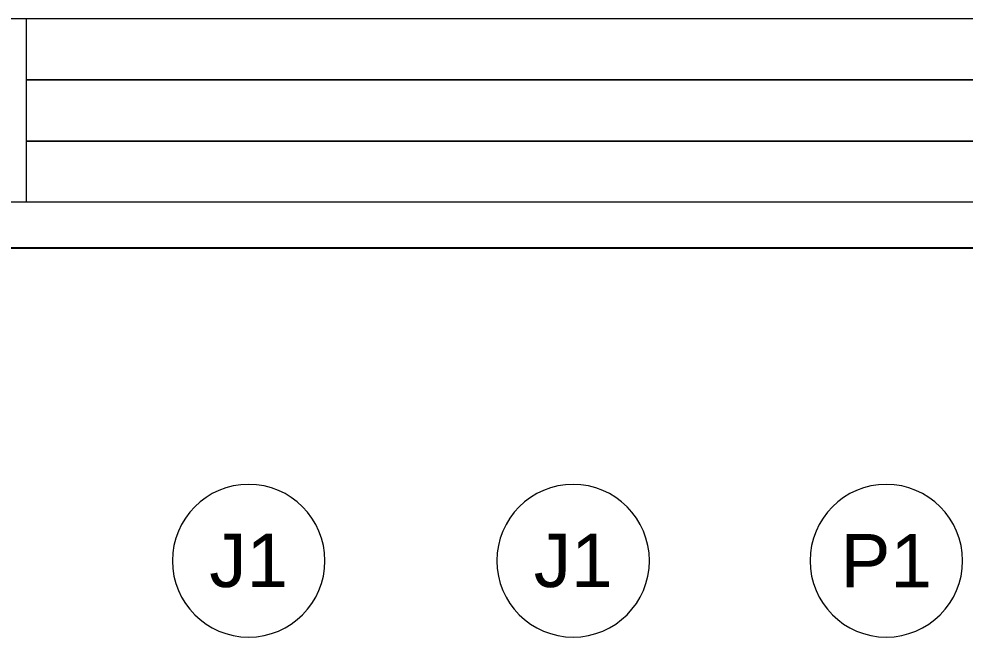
# Model space of a CAD drawing. Header units: millimetres. Extents: x -108 to 351, y -17 to 192.
# Drawn here: x 5.93 to 12.13, y 13.55 to 17.6 of the extents above; entities that cross this region are included whole.
import ezdxf
from ezdxf.enums import TextEntityAlignment as Align

# ---------------------------------------------------------------- set-up
doc = ezdxf.new("R2010")
doc.units = ezdxf.units.MM
doc.layers.add('as', color=1, linetype='Continuous', plot=False)
doc.layers.add('lan', color=7, linetype='Continuous', lineweight=15)
doc.layers.add('NOT', color=7, linetype='Continuous', lineweight=20)
doc.styles.add('S', font='simplex', dxfattribs={"width": 0.75})
doc.styles.get("Standard").update_dxf_attribs({"font": 'arial.ttf'})

# ---------------------------------------------------------------- blocks, each defined once
blk = doc.blocks.new('lt dasar')
blk.add_line((19.6139, 16.8), (5.9779, 16.8))
at = {"layer": 'as'}
blk.add_line((0, 16.1), (30.65, 16.1), dxfattribs=at)
at = {"layer": 'lan'}
for p, q in [((19.7139, 17.6), (5.8779, 17.6)), ((5.9779, 17.6), (5.9779, 16.4)), ((19.6139, 17.2), (5.9779, 17.2)), ((5.9779, 17.2), (19.6139, 17.2)), ((5.9779, 16.8), (19.6139, 16.8)), ((30.5, 16.4), (-1.55, 16.4))]:
    blk.add_line(p, q, dxfattribs=at)
blk = doc.blocks.new('NAV')
blk.add_circle((0, -0.4), 0.4)
at = {"style": 'S', "width": 0.75, "flags": 4}
blk.add_attdef('AV', text='', height=0.3, dxfattribs=at).set_placement((0, -0.4), align=Align.MIDDLE)

msp = doc.modelspace()

# ---------------------------------------------------------------- block references
at = {"layer": 'lan'}
msp.add_blockref('lt dasar', (0, 0), dxfattribs=at)
at = {"layer": 'NOT'}
ref = msp.add_blockref('NAV', (7.43638, 14.55), dxfattribs=dict(at, xscale=-1.25, yscale=1.25, zscale=1.25))
ref.add_attrib('AV', 'J1', dxfattribs={"layer": '0', "height": 0.35, "flags": 4}).set_placement((7.43638, 14.05), align=Align.MIDDLE)
ref = msp.add_blockref('NAV', (9.56379, 14.55), dxfattribs=dict(at, xscale=-1.25, yscale=1.25, zscale=1.25))
ref.add_attrib('AV', 'J1', dxfattribs={"layer": '0', "height": 0.35, "flags": 4}).set_placement((9.56379, 14.05), align=Align.MIDDLE)
ref = msp.add_blockref('NAV', (11.61698, 14.55), dxfattribs=dict(at, xscale=-1.25, yscale=1.25, zscale=1.25))
ref.add_attrib('AV', 'P1', dxfattribs={"layer": '0', "height": 0.35, "flags": 4}).set_placement((11.61698, 14.05), align=Align.MIDDLE)

doc.saveas('drawing.dxf')
